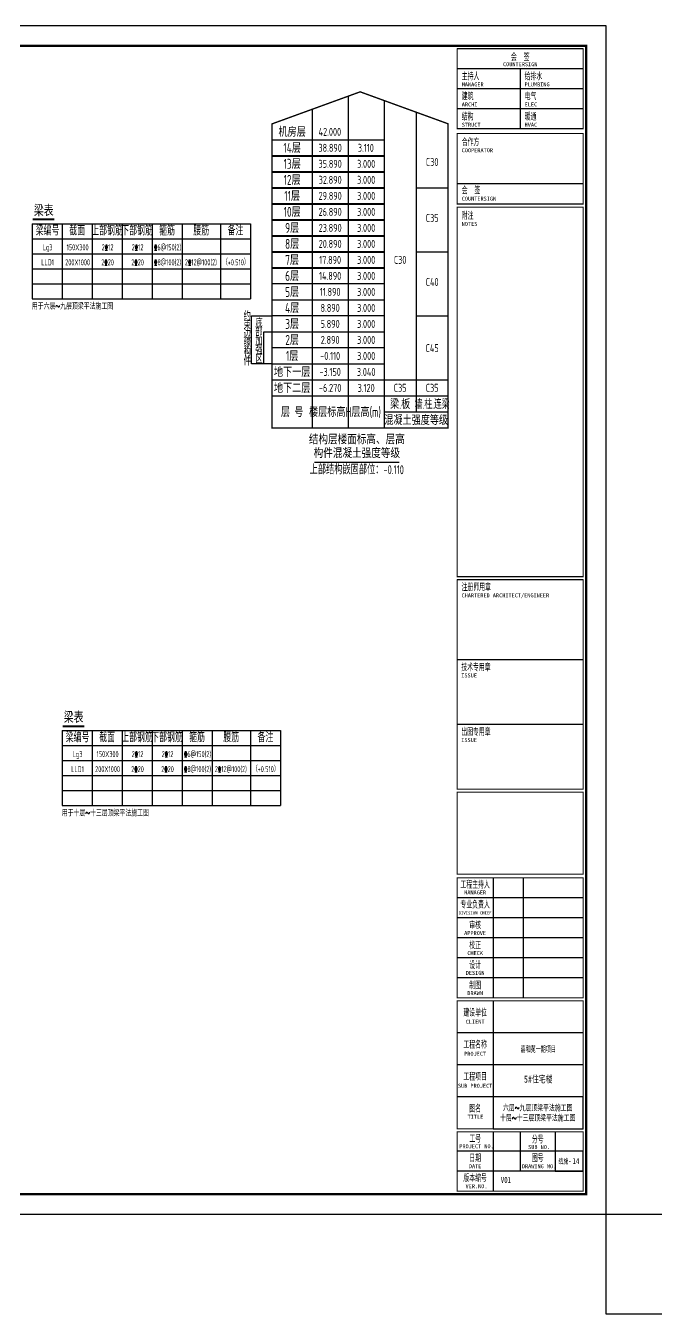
# Model space of a CAD drawing. Extents: x 154268 to 5133249, y -1832900 to 601179.
# Drawn here: x 405282 to 436804, y 472238 to 536638 of the extents above; entities that cross this region are included whole.
import ezdxf
from ezdxf.enums import TextEntityAlignment as Align

# ---------------------------------------------------------------- set-up
doc = ezdxf.new("R2010")
doc.units = 0
doc.header["$LTSCALE"] = 1000
doc.layers.add('_TSZ_PLOT_MARK', color=1, linetype='Continuous', plot=False)
for name, color, linetype in [('A-ANNO-TITLE', 3, 'Continuous'), ('FLOOR_NUM', 7, 'Continuous'), ('HZ', 2, 'Continuous'), ('S-BEAM-水平集中标', 7, 'Continuous'), ('S-FLOOR-说明', 7, 'Continuous'), ('S-HOLE-标注', 3, 'Continuous'), ('S-MOD-TXT', 7, 'Continuous'), ('楼号', 7, 'Continuous')]:
    doc.layers.add(name, color=color, linetype=linetype)
doc.styles.add('-宋体', font='', dxfattribs={"width": 0.8})
doc.styles.add('DD', font='romand__.ttf', dxfattribs={"width": 0.7, "bigfont": 'HZTXT.SHX'})
doc.styles.add('TSSD', font='Tssdeng.shx', dxfattribs={"width": 0.7, "bigfont": 'tssdchn.shx.SHX'})
doc.styles.add('TSSD_Label', font='tssdeng.shx', dxfattribs={"width": 0.7, "bigfont": 'hztxt.shx'})
doc.styles.get('-宋体').set_extended_font_data('SimSun')

# ---------------------------------------------------------------- blocks, each defined once
blk = doc.blocks.new('T4sbgb1')
at = {"layer": 'S-FLOOR-说明', "color": 0}
for p, q in [((1686, 18295), (1686, 1713)), ((3486, 18076), (3486, 1713)), ((-114, 17640), (-114, 1713)), ((5086, 17494), (5086, 2513)), ((-2114, 16113), (3486, 16113)), ((-2114, 15313), (3486, 15313)), ((-2114, 14513), (3486, 14513)), ((-2114, 13713), (3486, 13713)), ((1686, 13713), (1686, 3313)), ((5086, 13713), (6686, 13713)), ((-2114, 12913), (3486, 12913)), ((3486, 12113), (-2114, 12113)), ((-2114, 11313), (3486, 11313)), ((3486, 10513), (-2114, 10513)), ((5086, 10513), (6686, 10513)), ((-2114, 9713), (3486, 9713)), ((3486, 8913), (-2114, 8913)), ((-2114, 8113), (3486, 8113)), ((-3142, 4913), (-3142, 7313)), ((-3142, 7313), (-2114, 7313)), ((3486, 7313), (-2114, 7313)), ((5086, 7313), (6686, 7313)), ((-2522, 4913), (-2522, 6513)), ((-2522, 6513), (-2114, 6513)), ((-2114, 6513), (3486, 6513)), ((3486, 5713), (-2114, 5713)), ((-2114, 4913), (-3142, 4913)), ((-2114, 4913), (-2522, 4913)), ((-2114, 4913), (3486, 4913)), ((-2114, 4113), (3486, 4113)), ((3486, 4113), (5086, 4113)), ((5086, 4113), (6686, 4113)), ((-2114, 3313), (6686, 3313)), ((3486, 2513), (6686, 2513))]:
    blk.add_line(p, q, dxfattribs=at)
at = {"layer": 'S-FLOOR-说明', "color": 0, "const_width": 66.7}
blk.add_lwpolyline([(2286, 18513), (6686, 16913), (6686, 1713), (-2114, 1713), (-2114, 16913)], close=True, dxfattribs=at)
at = {"layer": 'S-FLOOR-说明', "color": 0, "const_width": 67.2}
blk.add_lwpolyline([(0, 0), (4238, 0)], dxfattribs=at)
at = {"layer": 'S-FLOOR-说明', "color": 0, "style": 'TSSD'}
for s, height, width, p in [('机房层', 500, 0.7, (-1114, 16513)), ('42.000', 400, 0.7, (771, 16513)), ('14层', 500, 0.7, (-1114, 15713)), ('38.890', 400, 0.7, (786, 15713)), ('3.110', 400, 0.7, (2571, 15713)), ('13层', 500, 0.7, (-1114, 14913)), ('35.890', 400, 0.7, (786, 14913)), ('3.000', 400, 0.7, (2586, 14913)), ('C30', 400, 0.7, (5886, 15006)), ('12层', 500, 0.7, (-1114, 14113)), ('32.890', 400, 0.7, (786, 14113)), ('3.000', 400, 0.7, (2586, 14113)), ('11层', 500, 0.7, (-1114, 13313)), ('29.890', 400, 0.7, (786, 13313)), ('3.000', 400, 0.7, (2586, 13313)), ('10层', 500, 0.7, (-1114, 12513)), ('26.890', 400, 0.7, (786, 12513)), ('3.000', 400, 0.7, (2586, 12513)), ('C35', 400, 0.7, (5886, 12205)), ('9层', 500, 0.7, (-1114, 11713)), ('23.890', 400, 0.7, (786, 11713)), ('3.000', 400, 0.7, (2586, 11713)), ('8层', 500, 0.7, (-1114, 10913)), ('20.890', 400, 0.7, (786, 10913)), ('3.000', 400, 0.7, (2586, 10913)), ('7层', 500, 0.7, (-1114, 10113)), ('17.890', 400, 0.7, (786, 10113)), ('3.000', 400, 0.7, (2586, 10113)), ('C30', 400, 0.7, (4286, 10113)), ('6层', 500, 0.7, (-1114, 9313)), ('14.890', 400, 0.7, (786, 9313)), ('3.000', 400, 0.7, (2586, 9313)), ('C40', 400, 0.7, (5886, 9005)), ('5层', 500, 0.7, (-1114, 8513)), ('11.890', 400, 0.7, (786, 8513)), ('3.000', 400, 0.7, (2586, 8513)), ('4层', 500, 0.7, (-1114, 7713)), ('8.890', 400, 0.7, (786, 7713)), ('3.000', 400, 0.7, (2586, 7713)), ('3层', 500, 0.7, (-1114, 6913)), ('5.890', 400, 0.7, (786, 6913)), ('3.000', 400, 0.7, (2586, 6913)), ('2层', 500, 0.7, (-1114, 6113)), ('2.890', 400, 0.7, (786, 6113)), ('3.000', 400, 0.7, (2586, 6113)), ('C45', 400, 0.7, (5886, 5702)), ('1层', 500, 0.7, (-1114, 5313)), ('-0.110', 400, 0.7, (786, 5313)), ('3.000', 400, 0.7, (2586, 5313)), ('地下一层', 500, 0.7, (-1114, 4513)), ('-3.150', 400, 0.7, (786, 4513)), ('3.040', 400, 0.7, (2586, 4513)), ('地下二层', 500, 0.7, (-1114, 3713)), ('-6.270', 400, 0.7, (786, 3713)), ('3.120', 400, 0.7, (2586, 3713)), ('C35', 400, 0.7, (4286, 3719)), ('C35', 400, 0.7, (5886, 3719)), ('层 号', 500, 0.7, (-1114, 2513)), ('楼层标高H', 500, 0.7, (786, 2513)), ('层高(m)', 500, 0.7, (2586, 2513)), ('梁.板', 500, 0.7, (4286, 2913)), ('墙.柱.连梁', 500, 0.6, (5886, 2913)), ('混凝土强度等级', 500, 0.7, (5086, 2113)), ('结构层楼面标高、层高', 500, 0.8, (2119, 1148)), ('构件混凝土强度等级', 500, 0.8, (2119, 460)), ('上部结构嵌固部位：-0.110', 450, 0.7, (2119, -374))]:
    blk.add_text(s, height=height, rotation=359.99977, dxfattribs=dict(at, width=width)).set_placement(p, align=Align.MIDDLE_CENTER)
at = {"layer": 'S-FLOOR-说明', "color": 0, "style": 'TSSD', "width": 0.7}
for s, p in [('约', (-3543, 7095)), ('束', (-3543, 6645)), ('底', (-2956, 6743)), ('边', (-3543, 6195)), ('部', (-2956, 6293)), ('缘', (-3543, 5740)), ('加', (-2956, 5843)), ('强', (-2956, 5393)), ('构', (-3543, 5290)), ('件', (-3543, 4840)), ('区', (-2956, 4943))]:
    blk.add_text(s, height=400, dxfattribs=at).set_placement(p)

msp = doc.modelspace()

# ---------------------------------------------------------------- linework, layer by layer
for p, q in [((405598.1, 526741.6), (405598.1, 522991.6)), ((407098.1, 526741.6), (407098.1, 522991.6)), ((408598.1, 526741.6), (408598.1, 522991.6)), ((410098.1, 526741.6), (410098.1, 522991.6)), ((411598.1, 526741.6), (411598.1, 522991.6)), ((413098.1, 526741.6), (413098.1, 522991.6)), ((415018.7, 526741.6), (415018.7, 522991.6)), ((416518.7, 526741.6), (416518.7, 522991.6)), ((407095.8, 501412.8), (407095.8, 497662.8)), ((408595.8, 501412.8), (408595.8, 497662.8)), ((410095.8, 501412.8), (410095.8, 497662.8)), ((411595.8, 501412.8), (411595.8, 497662.8)), ((413095.8, 501412.8), (413095.8, 497662.8)), ((414595.8, 501412.8), (414595.8, 497662.8)), ((416516.4, 501412.8), (416516.4, 497662.8)), ((418016.4, 501412.8), (418016.4, 497662.8))]:
    msp.add_line(p, q)
for points in [[(405598.1, 526741.6), (416518.7, 526741.6)], [(405598.1, 525991.6), (416518.7, 525991.6)], [(405598.1, 525241.6), (416518.7, 525241.6)], [(405598.1, 524491.6), (416518.7, 524491.6)], [(405598.1, 523741.6), (416518.7, 523741.6)], [(405598.1, 522991.6), (416518.7, 522991.6)], [(407095.8, 501412.8), (418016.4, 501412.8)], [(407095.8, 500662.8), (418016.4, 500662.8)], [(407095.8, 499912.8), (418016.4, 499912.8)], [(407095.8, 499162.8), (418016.4, 499162.8)], [(407095.8, 498412.8), (418016.4, 498412.8)], [(407095.8, 497662.8), (418016.4, 497662.8)]]:
    msp.add_lwpolyline(points)
at = {"layer": '_TSZ_PLOT_MARK'}
for points in [[(350203.6, 477238.3), (434303.6, 477238.3), (434303.6, 536638.3), (350203.6, 536638.3)], [(428643.2, 481507.5), (433153.6, 481507.5), (433153.6, 483107.5), (428643.2, 483107.5)], [(431748.6, 479388.3), (433153.6, 479388.3), (433153.6, 480388.3), (431748.6, 480388.3)]]:
    msp.add_lwpolyline(points, close=True, dxfattribs=at)
at = {"layer": 'A-ANNO-TITLE'}
for p, q in [((433153.6, 535488.3), (426853.6, 535488.3)), ((433153.6, 534488.3), (426853.6, 534488.3)), ((430003.6, 534488.3), (430003.6, 531488.3)), ((433153.6, 533488.3), (426853.6, 533488.3)), ((433153.6, 533488.3), (426853.6, 533488.3)), ((433153.6, 532488.3), (426853.6, 532488.3)), ((433153.6, 531488.3), (426853.6, 531488.3)), ((433153.6, 528731.6), (426853.6, 528731.6)), ((433153.6, 527727.4), (426853.6, 527727.4)), ((433153.6, 509092.9), (426853.6, 509092.9)), ((433153.6, 508942.9), (426853.6, 508942.9)), ((433153.6, 504942.9), (426853.6, 504942.9)), ((433153.6, 501712.6), (426853.6, 501712.6)), ((428643.2, 494057.5), (428643.2, 488057.5)), ((430143.2, 494057.5), (430143.2, 488057.5)), ((433153.6, 493057.5), (426853.6, 493057.5)), ((433153.6, 492057.5), (426853.6, 492057.5)), ((433153.6, 491057.5), (426853.6, 491057.5)), ((433153.6, 490057.5), (426853.6, 490057.5)), ((433153.6, 489057.5), (426853.6, 489057.5)), ((428643.2, 487907.5), (428643.2, 481507.5)), ((433153.6, 486307.5), (426853.6, 486307.5)), ((433153.6, 484707.5), (426853.6, 484707.5)), ((433153.6, 483107.5), (426853.6, 483107.5)), ((428643.2, 481357.5), (428643.2, 478388.3)), ((430003.6, 481357.5), (430003.6, 479388.3)), ((431748.6, 481357.5), (431748.6, 479388.3)), ((433153.6, 480388.3), (426853.6, 480388.3)), ((433153.6, 479388.3), (426853.6, 479388.3))]:
    msp.add_line(p, q, dxfattribs=at)
msp.add_lwpolyline([(350203.6, 477238.3), (434303.6, 477238.3), (434303.6, 536638.3), (350203.6, 536638.3)], close=True, dxfattribs=at)
for points, const_width in [([(352703.6, 478238.3), (433303.6, 478238.3), (433303.6, 535638.3), (352703.6, 535638.3)], 120), ([(426853.6, 535488.3), (426853.6, 531488.3), (433153.6, 531488.3), (433153.6, 535488.3)], 50), ([(426853.6, 527727.4), (433153.6, 527727.4), (433153.6, 531256.4), (426853.6, 531256.4)], 50), ([(426853.6, 508942.9), (426853.6, 498482.4), (433153.6, 498482.4), (433153.6, 508942.9), (433153.6, 508942.9), (426853.6, 508942.9)], 50), ([(426853.6, 498332.4), (426853.6, 494232.4), (433153.6, 494232.4), (433153.6, 498332.4)], 50), ([(426853.6, 494057.5), (426853.6, 488057.5), (433153.6, 488057.5), (433153.6, 494057.5)], 50), ([(426853.6, 494057.5), (426853.6, 488057.5), (433153.6, 488057.5), (433153.6, 494057.5)], 50), ([(426853.6, 487907.5), (426853.6, 481507.5), (433153.6, 481507.5), (433153.6, 487907.5)], 50), ([(426853.6, 481357.5), (426853.6, 478388.3), (433153.6, 478388.3), (433153.6, 481357.5)], 50)]:
    msp.add_lwpolyline(points, close=True, dxfattribs=dict(at, const_width=const_width))
at = {"layer": 'A-ANNO-TITLE', "const_width": 50, "elevation": 100}
msp.add_lwpolyline([(426853.6, 527577.4), (426853.6, 509092.9), (433153.6, 509092.9), (433153.6, 527577.4), (433153.6, 527577.4), (426853.6, 527577.4)], close=True, dxfattribs=at)
at = {"layer": 'A-ANNO-TITLE'}
msp.add_point((433303.6, 478238.3), dxfattribs=at)
msp.add_point((433303.6, 478238.3), dxfattribs=at)
at = {"layer": 'Defpoints', "const_width": 10}
msp.add_lwpolyline([(352703.6, 506938.3), (426853.6, 506938.3)], dxfattribs=at)
at = {"layer": 'HZ', "const_width": 100}
for points in [[(417600.5, 530136.5), (423200.5, 530136.4)], [(417600.5, 529336.5), (423200.5, 529336.4)], [(417600.5, 528536.5), (423200.5, 528536.4)], [(417600.4, 527736.5), (423200.5, 527736.4)], [(405630.5, 526957.2), (406714.7, 526957.2)], [(417600.4, 526936.5), (423200.5, 526936.4)], [(417600.4, 526136.5), (423200.4, 526136.4)], [(417600.4, 525336.5), (423200.4, 525336.4)], [(417600.4, 524536.5), (423200.4, 524536.4)], [(407128.2, 501628.4), (408212.4, 501628.4)]]:
    msp.add_lwpolyline(points, dxfattribs=at)
at = {"layer": 'S-HOLE-标注', "linetype": 'Continuous'}
msp.add_lwpolyline([(434303.6, 477238.3), (439303.6, 477238.3), (439303.6, 472238.3), (434303.6, 472238.3)], close=True, dxfattribs=at)

# ---------------------------------------------------------------- block references
at = {"layer": 'FLOOR_NUM'}
msp.add_blockref('T4sbgb1', (419714.7, 514823.7), dxfattribs=at)

# ---------------------------------------------------------------- texts
at = {"layer": 'A-ANNO-TITLE', "style": '-宋体', "width": 0.6}
for s, p in [('会  签', (430003.6, 534918.9)), ('工程主持人', (427748.4, 493553.7)), ('专业负责人', (427748.4, 492553.7)), ('审核', (427748.4, 491523.7)), ('校正', (427748.4, 490522.6)), ('设计', (427748.4, 489533.6)), ('制图', (427748.4, 488522.6)), ('建设单位', (427748.4, 487157.5)), ('工程名称', (427748.4, 485557.5)), ('工程项目', (427748.4, 483957.5)), ('图名', (427750.7, 482357.5)), ('工号', (427748.4, 480853.3)), ('分号', (430876.1, 480814.6)), ('日期', (427748.4, 479886.6)), ('图号', (430876.1, 479884.1)), ('版本编号', (427748.4, 478886.6))]:
    msp.add_text(s, height=350, dxfattribs=at).set_placement(p, align=Align.CENTER)
at = {"layer": 'A-ANNO-TITLE', "style": '-宋体'}
for s, height, p in [('COUNTERSIGN', 200, (430003.6, 534615.1)), ('MANAGER', 200, (427748.4, 493220.7)), ('DIVISION CHIEF', 150, (427748.4, 492220.7)), ('APPROVE', 200, (427748.4, 491190.7)), ('CHECK', 200, (427748.4, 490189.7)), ('DESIGN', 200, (427748.4, 489200.7)), ('DRAWN', 200, (427748.4, 488189.7)), ('CLIENT', 200, (427748.4, 486758)), ('PROJECT', 200, (427748.4, 485158)), ('SUB PROJECT', 200, (427748.4, 483558)), ('TITLE', 200, (427762.7, 482005.7)), ('PROJECT NO.', 200, (427818.4, 480532.3)), ('SUB NO.', 200, (430946.1, 480493.6)), ('DATE', 200, (427748.4, 479534.9)), ('DRAWING NO.', 200, (430946.1, 479532.3)), ('VER.NO.', 200, (427818.4, 478534.9))]:
    msp.add_text(s, height=height, dxfattribs=at).set_placement(p, align=Align.CENTER)
at = {"layer": 'A-ANNO-TITLE', "style": '-宋体', "width": 0.6}
for s, p in [('主持人', (427077.8, 533956)), ('给排水', (430220.4, 533956)), ('建筑', (427077.8, 532956)), ('电气', (430223.6, 532956)), ('结构', (427081, 531941.9)), ('暖通', (430223.6, 531941.9)), ('合作方', (427077.8, 530665.5)), ('会  签  ', (427077.8, 528249.3)), ('附注', (427077.8, 526985.5)), ('注册师用章', (427069, 508417.8)), ('技术专用章', (427054.8, 504417.4)), ('出图专用章', (427054.8, 501187.1))]:
    msp.add_text(s, height=350, dxfattribs=at).set_placement(p)
at = {"layer": 'A-ANNO-TITLE', "style": '-宋体'}
for s, p in [('MANAGER', (427077.8, 533606)), ('PLUMBING', (430220.4, 533606)), ('ARCHI', (427081, 532606)), ('ELEC', (430223.6, 532606)), ('STRUCT', (427081, 531591.9)), ('HVAC', (430223.6, 531591.9)), ('COOPERATOR', (427077.8, 530315.5)), ('COUNTERSIGN', (427077.8, 527899.3)), ('NOTES', (427077.8, 526635.5)), ('CHARTERED ARCHITECT/ENGINEER', (427069, 508067.8)), ('ISSUE', (427054.8, 504067.4)), ('ISSUE', (427054.8, 500837.1))]:
    msp.add_text(s, height=200, dxfattribs=at).set_placement(p)
at = {"layer": 'S-BEAM-水平集中标', "color": 1, "style": 'TSSD_Label', "width": 0.65}
for s, p in [('梁编号', (406374.2, 526385.2)), ('截面', (407848.5, 526389.5)), ('上部钢筋', (409348.5, 526389.5)), ('下部钢筋', (410848.5, 526389.5)), ('箍筋', (412348.5, 526389.5)), ('腰筋', (414056.4, 526389.5)), ('备注', (415769.1, 526389.5)), ('梁编号', (407871.9, 501056.4)), ('截面', (409346.2, 501060.7)), ('上部钢筋', (410846.2, 501060.7)), ('下部钢筋', (412346.2, 501060.7)), ('箍筋', (413846.2, 501060.7)), ('腰筋', (415554.1, 501060.7)), ('备注', (417266.7, 501060.7))]:
    msp.add_text(s, height=450, dxfattribs=at).set_placement(p, align=Align.MIDDLE_CENTER)
for s, p in [('Lg3', (406374.6, 525413.9)), ('150X300', (407874.6, 525413.9)), ('2%%13212', (409374.6, 525413.9)), ('2%%13212', (410874.6, 525413.9)), ('LLD1', (406374.6, 524663.9)), ('200X1000', (407874.6, 524663.9)), ('2%%13220', (409374.6, 524663.9)), ('2%%13220', (410874.6, 524663.9)), ('Lg3', (407872.2, 500085.1)), ('150X300', (409372.2, 500085.1)), ('2%%13212', (410872.2, 500085.1)), ('2%%13212', (412372.2, 500085.1)), ('LLD1', (407872.2, 499335.1)), ('200X1000', (409372.2, 499335.1)), ('2%%13220', (410872.2, 499335.1)), ('2%%13220', (412372.2, 499335.1))]:
    msp.add_text(s, height=300, dxfattribs=at).set_placement(p, align=Align.CENTER)
for s, p in [('%%1326@150(2)', (411697, 525413.9)), ('%%1328@100(2)', (411697, 524663.9)), ('2%%13212@100(2)', (413235.3, 524663.9)), ('（+0.510）', (415117.6, 524663.9)), ('%%1326@150(2)', (413194.7, 500085.1)), ('%%1328@100(2)', (413194.7, 499335.1)), ('2%%13212@100(2)', (414733, 499335.1)), ('（+0.510）', (416615.2, 499335.1))]:
    msp.add_text(s, height=300, dxfattribs=at).set_placement(p)
at = {"layer": 'S-FLOOR-说明', "style": 'DD', "width": 0.7}
for p in [(406180.3, 527424.8), (407678, 502096)]:
    msp.add_text('梁表', height=500, dxfattribs=at).set_placement(p, align=Align.MIDDLE_CENTER)
for s, p in [('用于六层~九层顶梁平法施工图', (405586.3, 522400.3)), ('用于十层~十三层顶梁平法施工图', (407084, 497071.5))]:
    msp.add_text(s, height=300, dxfattribs=at).set_placement(p, align=Align.BOTTOM_LEFT)
at = {"layer": 'S-FLOOR-说明', "style": '-宋体', "width": 0.6}
msp.add_text('嘉和苑一期项目', height=300, dxfattribs=at).set_placement((430905.1, 485342.3), align=Align.CENTER)
at = {"layer": 'S-FLOOR-说明', "color": 2, "style": '-宋体', "width": 0.7}
for s, height, p in [('结施-', 250, (432232.6, 479764)), ('V01', 300, (429288.2, 478800.8))]:
    msp.add_text(s, height=height, dxfattribs=at).set_placement(p, align=Align.CENTER)
at = {"layer": 'S-MOD-TXT', "color": 1, "style": 'DD', "width": 0.7}
for s, p in [('六层~九层顶梁平法施工图', (430879.5, 482414.3)), ('十层~十三层顶梁平法施工图', (430879.5, 481910.1))]:
    msp.add_text(s, height=300, dxfattribs=at).set_placement(p, align=Align.CENTER)
at = {"layer": 'S-MOD-TXT', "color": 1, "style": '-宋体', "width": 0.7}
msp.add_text('14', height=300, dxfattribs=at).set_placement((432616, 479743.1))
at = {"layer": '楼号', "style": '-宋体', "width": 0.7}
msp.add_text('5#住宅楼', height=350, dxfattribs=at).set_placement((430904, 483814.4), align=Align.CENTER)

doc.saveas('drawing.dxf')
